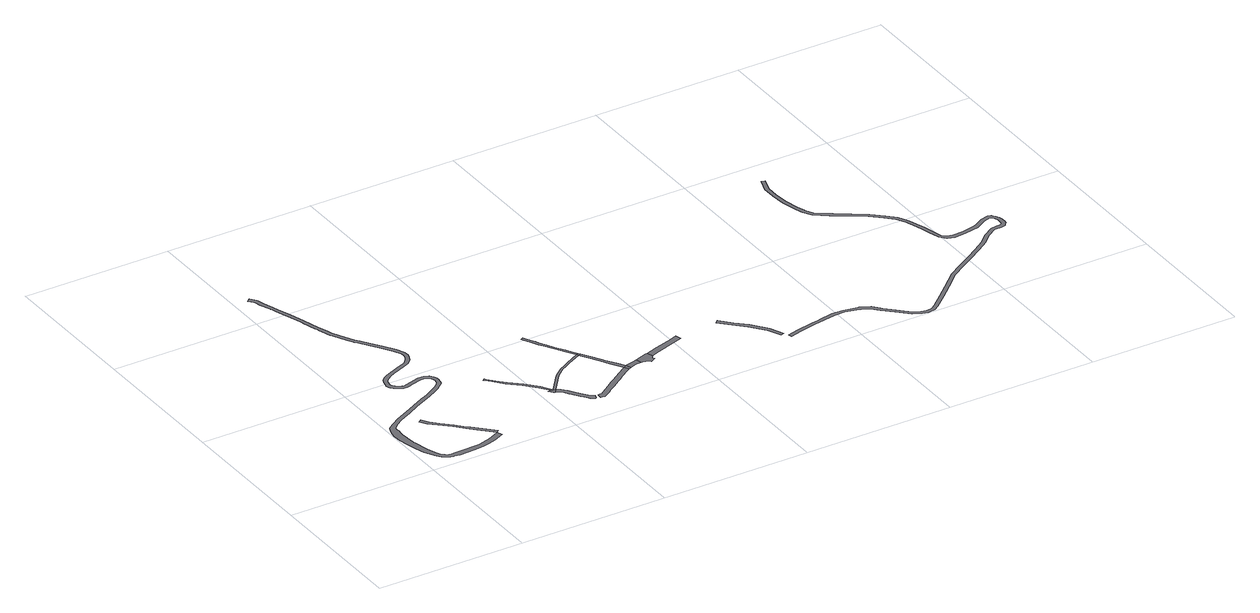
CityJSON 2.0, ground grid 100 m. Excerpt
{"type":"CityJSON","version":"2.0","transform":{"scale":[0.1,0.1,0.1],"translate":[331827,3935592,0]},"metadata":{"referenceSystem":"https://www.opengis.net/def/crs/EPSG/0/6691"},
"CityObjects":{
"road1":{"type":"Road","attributes":{"RoadStructureAttribute.sectionType":"1"},"geometry":[{"type":"MultiSurface","lod":"1","boundaries":[[[0,1,2,3,4,5,6,7,8,9,10,11,12,13,14,15,16,17]]]}]},
"road2":{"type":"Road","attributes":{"RoadStructureAttribute.sectionType":"1"},"geometry":[{"type":"MultiSurface","lod":"1","boundaries":[[[18,19,20,21,22,23,24,25,26,27,28,29,30,31,32,33,34,35,36,37,38,39,40,41,42,43,44,45,46,47,48,49,50,51,52,53,54,55,56,57,58,59,60,61,62,63,64,65,66,67,68,69,70,71,72,73,74,75,76,77,78,79,80,81,82,83,84,85,86,87,88,89,90,91,92,93,94,95,96,97,98,99,100,101,102,103,104,105,106,107,108,109,110,111,112,113,114,115,116,117,118,119,120,121,122,123,124,125,126,127,128,129,130,131,132,133,134,135,136,137,138,139,140,141,142,143,144,145,146,147,148,149,150,151,152,153,154,155,156,157,158,159,160,161,162,163,164,165,166,167,168,169,170,171,172,173,174,175,176,177,178,179,180,181,182,183,184,185,186,187,188,189,190,191,192,16]]]}]},
"road3":{"type":"Road","attributes":{"RoadStructureAttribute.sectionType":"1"},"geometry":[{"type":"MultiSurface","lod":"1","boundaries":[[[193,194,195,196,197,198,199,200,201,202,203,204,205,206,207]]]}]},
"road4":{"type":"Road","geometry":[{"type":"MultiSurface","lod":"1","boundaries":[[[207,206,208,209,210,211,212]]]}]},
"road5":{"type":"Road","attributes":{"RoadStructureAttribute.sectionType":"1"},"geometry":[{"type":"MultiSurface","lod":"1","boundaries":[[[211,213,214,215,216,217,218,219,220,221,222,223,224,225,226,227,228,229,230,231,232,233,234,235,236,237,212]]]}]},
"road6":{"type":"Road","attributes":{"RoadStructureAttribute.sectionType":"1"},"geometry":[{"type":"MultiSurface","lod":"1","boundaries":[[[238,239,240,241,242,243,244,245,246,247,248,249,250,251,252,253,207,212]]]}]},
"road7":{"type":"Road","attributes":{"RoadStructureAttribute.sectionType":"1"},"geometry":[{"type":"MultiSurface","lod":"1","boundaries":[[[254,255,256,257,258,259,260,261,262,263,264,265,266,267,268,269,270,271,272,273,274,275,276,277,278,279,280,281,282,283]]]}]},
"road8":{"type":"Road","attributes":{"RoadStructureAttribute.sectionType":"1"},"geometry":[{"type":"MultiSurface","lod":"1","boundaries":[[[284,285,286,287,288,289,290,291,292,293,294,295,296,297,298,299,300,301,302,303,304,245]]]}]},
"road9":{"type":"Road","geometry":[{"type":"MultiSurface","lod":"1","boundaries":[[[244,305,306,284,245]]]}]},
"road10":{"type":"Road","attributes":{"RoadStructureAttribute.sectionType":"1"},"geometry":[{"type":"MultiSurface","lod":"1","boundaries":[[[307,308,309,310,311,312,306,305,313,314,315,316,317,318,319,283]]]}]},
"road11":{"type":"Road","geometry":[{"type":"MultiSurface","lod":"1","boundaries":[[[283,282,320,307]]]}]},
"road12":{"type":"Road","attributes":{"RoadStructureAttribute.sectionType":"1"},"geometry":[{"type":"MultiSurface","lod":"1","boundaries":[[[321,307,320,322,323,324,325]]]}]},
"road13":{"type":"Road","geometry":[{"type":"MultiSurface","lod":"1","boundaries":[[[324,326,327,328,329,330,331,332,333,334,335,336,337,325]]]}]},
"road14":{"type":"Road","attributes":{"RoadStructureAttribute.sectionType":"1"},"geometry":[{"type":"MultiSurface","lod":"1","boundaries":[[[338,339,340,341,342,343,344,334,333]]]}]},
"road15":{"type":"Road","attributes":{"RoadStructureAttribute.sectionType":"1"},"geometry":[{"type":"MultiSurface","lod":"1","boundaries":[[[345,346,347,348,349,350,351,352,353,354]]]}]},
"road16":{"type":"Road","attributes":{"RoadStructureAttribute.sectionType":"1"},"geometry":[{"type":"MultiSurface","lod":"1","boundaries":[[[355,356,357,358,359,360,361,362,363,364,365,366,367,368,369,370,371,372,373,374,375,376,377,378,379,380,381,382,383,384,385,386,387,388,389,390,391,392,393,394,395,396,397,398,399,400,401,402,403,404,405,406,407,408,409,410,411,412,413,414,415,416,417,418,419,420,421,422,423,424,425,426,427,428,429,430,431,432,433,434,435,436,437,438,439,440,441,442,443,444,445,446,447,448,449,450,451,452,453,454,455,456,457,458,459,460,461,462,463,464,465,466,467,468,469,470,471,472,473,474,475,476,477,478,479,480,481,482,483,484,485,486,487]]]}]}
},
"vertices":[
[539,222,0],[487,275,0],[454,313,0],[434,323,0],[380,380,0],[318,444,0],[275,492,0],[245,536,0],[224,522,0],[255,477,0],[301,430,0],[367,368,0],[423,308,0],[438,293,0],[469,258,0],[522,205,0],[554,170,0],[572,187,0],
[479,134,0],[390,111,0],[346,108,0],[286,104,0],[253,104,0],[220,103,0],[193,102,0],[176,104,0],[165,108,0],[152,117,0],[144,124,0],[133,140,0],[123,158,0],[106,206,0],[98,229,0],[73,324,0],[72,326,0],[64,399,0],[62,453,0],[64,473,0],[66,493,0],[64,511,0],[66,528,0],[95,561,0],[149,595,0],[237,640,0],[311,680,0],[386,718,0],[441,744,0],[488,769,0],[521,790,0],[558,819,0],[563,824,0],[576,837,0],[582,858,0],[585,879,0],[584,903,0],[575,923,0],[558,943,0],[528,957,0],[489,959,0],[423,943,0],[370,927,0],[362,926,0],[359,928,0],[338,938,0],[321,952,0],[309,966,0],[305,974,0],[304,977,0],[306,987,0],[311,1014,0],[318,1027,0],[335,1045,0],[360,1061,0],[397,1078,0],[490,1117,0],[527,1133,0],[557,1163,0],[573,1195,0],[582,1228,0],[579,1254,0],[552,1310,0],[502,1392,0],[461,1454,0],[422,1509,0],[410,1524,0],[406,1529,0],[400,1538,0],[383,1566,0],[331,1669,0],[325,1687,0],[318,1708,0],[296,1776,0],[262,1889,0],[230,1993,0],[201,2074,0],[188,2115,0],[162,2182,0],[151,2224,0],[148,2236,0],[119,2270,0],[99,2254,0],[124,2224,0],[126,2218,0],[137,2174,0],[163,2107,0],[165,2102,0],[169,2089,0],[176,2066,0],[203,1990,0],[205,1985,0],[207,1979,0],[238,1881,0],[240,1874,0],[243,1863,0],[271,1768,0],[275,1755,0],[279,1744,0],[307,1659,0],[315,1644,0],[320,1634,0],[360,1553,0],[374,1531,0],[381,1519,0],[385,1514,0],[401,1493,0],[440,1439,0],[480,1378,0],[529,1298,0],[554,1247,0],[556,1230,0],[549,1204,0],[536,1179,0],[512,1155,0],[472,1137,0],[387,1102,0],[347,1084,0],[318,1065,0],[297,1042,0],[286,1023,0],[280,991,0],[278,977,0],[280,967,0],[284,958,0],[287,951,0],[303,933,0],[324,916,0],[348,905,0],[351,902,0],[363,900,0],[376,901,0],[392,906,0],[430,918,0],[492,933,0],[522,931,0],[542,922,0],[553,909,0],[558,897,0],[559,880,0],[557,863,0],[553,851,0],[540,838,0],[538,836,0],[506,812,0],[474,791,0],[430,767,0],[375,742,0],[299,703,0],[225,663,0],[136,618,0],[81,583,0],[45,558,0],[34,547,0],[25,525,0],[16,496,0],[8,456,0],[12,399,0],[27,327,0],[45,264,0],[65,204,0],[85,162,0],[104,129,0],[125,106,0],[143,92,0],[169,77,0],[188,73,0],[196,72,0],[230,66,0],[291,68,0],[361,74,0],[398,79,0],[447,90,0],[498,103,0],[570,137,0],
[1054,492,0],[984,570,0],[910,638,0],[878,673,0],[824,734,0],[817,742,0],[805,733,0],[813,724,0],[843,690,0],[899,627,0],[974,559,0],[1042,483,0],[1078,427,0],[1083,419,0],[1099,417,0],
[1078,420,0],[1067,420,0],[1086,389,0],[1095,388,0],[1115,413,0],
[1113,380,0],[1140,356,0],[1157,328,0],[1168,314,0],[1198,266,0],[1202,262,0],[1222,237,0],[1235,216,0],[1239,212,0],[1247,207,0],[1263,201,0],[1266,201,0],[1280,232,0],[1270,237,0],[1260,243,0],[1244,258,0],[1224,283,0],[1222,286,0],[1208,309,0],[1191,333,0],[1169,364,0],[1154,386,0],[1142,398,0],[1132,405,0],[1126,409,0],
[1181,498,0],[1200,519,0],[1223,545,0],[1275,589,0],[1312,609,0],[1348,630,0],[1442,680,0],[1435,693,0],[1341,643,0],[1308,624,0],[1266,601,0],[1252,589,0],[1212,556,0],[1186,526,0],[1169,507,0],[1104,424,0],
[1579,405,0],[1503,354,0],[1464,328,0],[1459,325,0],[1453,321,0],[1438,310,0],[1398,282,0],[1365,257,0],[1339,238,0],[1330,233,0],[1327,231,0],[1314,228,0],[1299,227,0],[1298,227,0],[1295,194,0],[1313,192,0],[1325,191,0],[1335,195,0],[1349,204,0],[1373,221,0],[1390,234,0],[1430,260,0],[1462,284,0],[1475,293,0],[1504,312,0],[1534,334,0],[1542,340,0],[1584,369,0],[1613,386,0],[1600,418,0],
[1449,702,0],[1448,703,0],[1428,737,0],[1406,772,0],[1381,812,0],[1366,836,0],[1341,883,0],[1317,928,0],[1306,952,0],[1296,967,0],[1275,1007,0],[1264,1027,0],[1246,1016,0],[1256,998,0],[1274,964,0],[1305,910,0],[1321,880,0],[1353,827,0],[1380,784,0],[1399,750,0],[1433,696,0],
[1442,681,0],[1457,689,0],
[1617,429,0],[1583,485,0],[1552,533,0],[1542,549,0],[1532,565,0],[1485,642,0],[1449,670,0],[1450,668,0],[1476,620,0],[1509,568,0],[1532,524,0],[1548,493,0],[1574,449,0],
[1632,394,0],
[1673,443,0],[1652,402,0],[1681,410,0],[1716,413,0],[1704,453,0],
[1738,412,0],[1746,410,0],[1765,401,0],[1776,391,0],[1807,407,0],[1803,415,0],[1802,428,0],[1813,443,0],[1800,484,0],[1789,480,0],[1732,461,0],[1725,459,0],
[1838,455,0],[1894,472,0],[1996,503,0],[2064,528,0],[2050,565,0],[1984,540,0],[1883,511,0],
[2615,254,0],[2572,344,0],[2494,448,0],[2422,514,0],[2357,587,0],[2338,569,0],[2404,496,0],[2475,430,0],[2550,331,0],[2591,244,0],
[2636,196,0],[2712,217,0],[2826,241,0],[2984,272,0],[3054,271,0],[3127,256,0],[3150,251,0],[3156,247,0],[3207,222,0],[3247,175,0],[3309,113,0],[3383,41,0],[3438,15,0],[3478,6,0],[3527,12,0],[3562,37,0],[3653,116,0],[3732,190,0],[3740,198,0],[3843,292,0],[3934,350,0],[4032,411,0],[4108,459,0],[4115,463,0],[4195,520,0],[4249,572,0],[4321,617,0],[4369,620,0],[4400,626,0],[4401,627,0],[4402,628,0],[4418,648,0],[4421,651,0],[4421,653,0],[4425,674,0],[4425,702,0],[4419,725,0],[4406,744,0],[4404,747,0],[4402,748,0],[4388,768,0],[4367,773,0],[4313,760,0],[4265,730,0],[4240,719,0],[4152,700,0],[4078,694,0],[4041,706,0],[4039,708,0],[4013,731,0],[3995,794,0],[3979,861,0],[3959,922,0],[3940,971,0],[3936,984,0],[3903,1040,0],[3850,1099,0],[3779,1162,0],[3690,1223,0],[3597,1285,0],[3505,1354,0],[3477,1403,0],[3474,1409,0],[3457,1463,0],[3436,1550,0],[3429,1649,0],[3430,1735,0],[3456,1819,0],[3432,1826,0],[3405,1739,0],[3404,1648,0],[3411,1546,0],[3433,1457,0],[3450,1399,0],[3454,1392,0],[3486,1338,0],[3569,1270,0],[3676,1202,0],[3764,1142,0],[3833,1082,0],[3883,1025,0],[3913,973,0],[3920,954,0],[3935,914,0],[3955,854,0],[3971,787,0],[3991,720,0],[4025,677,0],[4073,664,0],[4156,676,0],[4252,691,0],[4279,709,0],[4323,737,0],[4367,747,0],[4375,745,0],[4384,736,0],[4395,711,0],[4397,696,0],[4396,671,0],[4393,659,0],[4389,653,0],[4372,646,0],[4353,647,0],[4319,644,0],[4308,638,0],[4234,591,0],[4179,539,0],[4101,484,0],[4019,432,0],[3921,372,0],[3828,312,0],[3715,208,0],[3636,135,0],[3546,56,0],[3518,36,0],[3480,31,0],[3446,39,0],[3398,62,0],[3326,131,0],[3266,192,0],[3258,201,0],[3223,242,0],[3158,275,0],[3151,276,0],[3057,296,0],[3008,297,0],[2997,297,0],[2982,297,0],[2884,278,0],[2870,275,0],[2821,265,0],[2706,242,0],[2629,220,0]
]}
